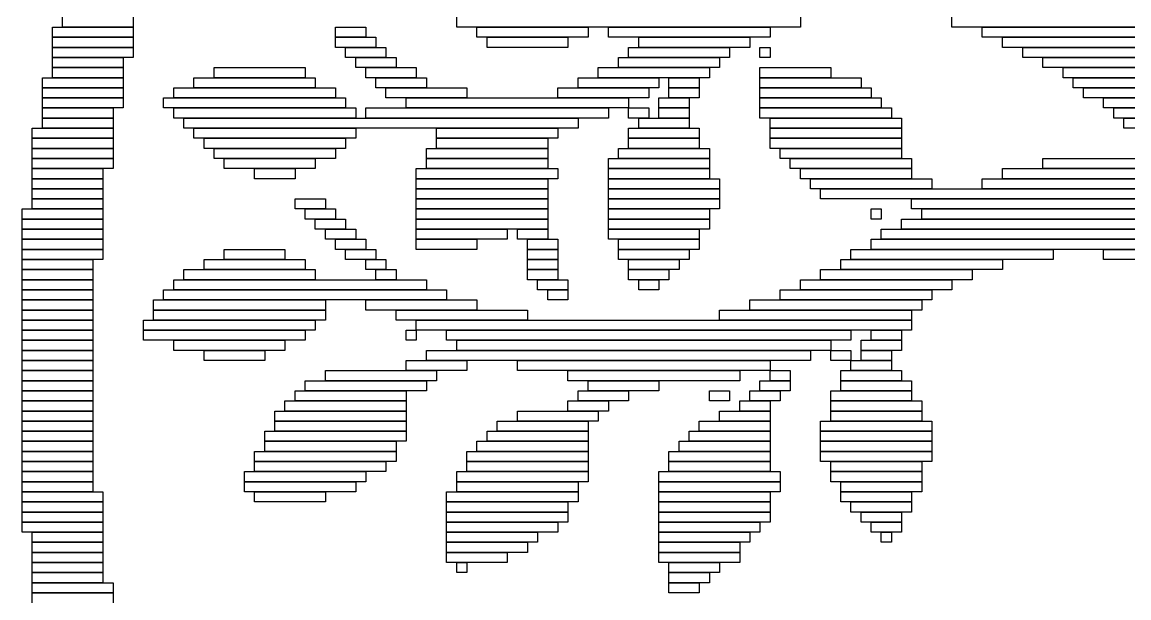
# Model space of a CAD drawing. Extents: x 366 to 657, y 364 to 660.
# Drawn here: x 366 to 475.5, y 490.5 to 547.5 of the extents above; entities that cross this region are included whole.
import ezdxf

# ---------------------------------------------------------------- set-up
doc = ezdxf.new("R2010")
doc.units = 0

msp = doc.modelspace()

# ---------------------------------------------------------------- linework, layer by layer
for p, q in [((370, 547), (370, 548)), ((377, 548), (377, 547)), ((409, 547), (409, 548)), ((443, 548), (443, 547)), ((458, 547), (458, 548)), ((369, 547), (377, 547)), ((369, 546), (369, 547)), ((377, 547), (370, 547)), ((377, 547), (377, 546)), ((397, 547), (400, 547)), ((397, 546), (397, 547)), ((400, 547), (400, 546)), ((443, 547), (409, 547)), ((411, 547), (422, 547)), ((411, 546), (411, 547)), ((422, 547), (422, 546)), ((424, 547), (440, 547)), ((424, 546), (424, 547)), ((440, 547), (440, 546)), ((478, 547), (458, 547)), ((461, 547), (479, 547)), ((461, 546), (461, 547)), ((377, 546), (369, 546)), ((369, 546), (377, 546)), ((369, 545), (369, 546)), ((377, 546), (377, 545)), ((400, 546), (397, 546)), ((397, 546), (401, 546)), ((397, 545), (397, 546)), ((401, 546), (401, 545)), ((422, 546), (411, 546)), ((412, 546), (420, 546)), ((412, 545), (412, 546)), ((420, 546), (420, 545)), ((440, 546), (424, 546)), ((427, 546), (438, 546)), ((427, 545), (427, 546)), ((438, 546), (438, 545)), ((479, 546), (461, 546)), ((463, 546), (480, 546)), ((463, 545), (463, 546)), ((377, 545), (369, 545)), ((369, 545), (377, 545)), ((369, 544), (369, 545)), ((377, 545), (377, 544)), ((401, 545), (397, 545)), ((398, 545), (402, 545)), ((398, 544), (398, 545)), ((402, 545), (402, 544)), ((420, 545), (412, 545)), ((426, 545), (436, 545)), ((426, 544), (426, 545)), ((438, 545), (427, 545)), ((436, 545), (436, 544)), ((439, 545), (440, 545)), ((439, 544), (439, 545)), ((440, 545), (440, 544)), ((480, 545), (463, 545)), ((465, 545), (485, 545)), ((465, 544), (465, 545)), ((377, 544), (369, 544)), ((369, 544), (376, 544)), ((369, 543), (369, 544)), ((376, 544), (376, 543)), ((402, 544), (398, 544)), ((399, 544), (403, 544)), ((399, 543), (399, 544)), ((403, 544), (403, 543)), ((425, 544), (435, 544)), ((425, 543), (425, 544)), ((436, 544), (426, 544)), ((435, 544), (435, 543)), ((440, 544), (439, 544)), ((485, 544), (465, 544)), ((467, 544), (485, 544)), ((467, 543), (467, 544)), ((376, 543), (369, 543)), ((369, 543), (376, 543)), ((369, 542), (369, 543)), ((376, 543), (376, 542)), ((385, 543), (394, 543)), ((385, 542), (385, 543)), ((394, 543), (394, 542)), ((403, 543), (399, 543)), ((400, 543), (405, 543)), ((400, 542), (400, 543)), ((405, 543), (405, 542)), ((423, 543), (434, 543)), ((423, 542), (423, 543)), ((435, 543), (425, 543)), ((434, 543), (434, 542)), ((439, 543), (446, 543)), ((439, 542), (439, 543)), ((446, 543), (446, 542)), ((485, 543), (467, 543)), ((469, 543), (485, 543)), ((469, 542), (469, 543)), ((368, 542), (376, 542)), ((368, 541), (368, 542)), ((376, 541), (368, 541)), ((368, 541), (376, 541)), ((368, 540), (368, 541)), ((376, 542), (369, 542)), ((376, 542), (376, 541)), ((376, 541), (376, 540)), ((381, 541), (397, 541)), ((381, 540), (381, 541)), ((383, 542), (395, 542)), ((383, 541), (383, 542)), ((395, 541), (383, 541)), ((394, 542), (385, 542)), ((395, 542), (395, 541)), ((397, 541), (397, 540)), ((405, 542), (400, 542)), ((401, 542), (406, 542)), ((401, 541), (401, 542)), ((406, 541), (401, 541)), ((402, 541), (410, 541)), ((402, 540), (402, 541)), ((406, 542), (406, 541)), ((410, 541), (410, 540)), ((419, 541), (428, 541)), ((419, 540), (419, 541)), ((421, 542), (429, 542)), ((421, 541), (421, 542)), ((429, 541), (421, 541)), ((434, 542), (423, 542)), ((428, 541), (428, 540)), ((429, 542), (429, 541)), ((430, 542), (433, 542)), ((430, 541), (430, 542)), ((433, 541), (430, 541)), ((430, 541), (433, 541)), ((430, 540), (430, 541)), ((433, 542), (433, 541)), ((433, 541), (433, 540)), ((446, 542), (439, 542)), ((439, 542), (449, 542)), ((439, 541), (439, 542)), ((449, 541), (439, 541)), ((439, 541), (450, 541)), ((439, 540), (439, 541)), ((449, 542), (449, 541)), ((450, 541), (450, 540)), ((485, 542), (469, 542)), ((470, 542), (486, 542)), ((470, 541), (470, 542)), ((486, 541), (470, 541)), ((471, 541), (487, 541)), ((471, 540), (471, 541)), ((376, 540), (368, 540)), ((368, 540), (376, 540)), ((368, 539), (368, 540)), ((376, 540), (376, 539)), ((380, 540), (398, 540)), ((380, 539), (380, 540)), ((397, 540), (381, 540)), ((398, 540), (398, 539)), ((410, 540), (402, 540)), ((404, 540), (426, 540)), ((404, 539), (404, 540)), ((428, 540), (419, 540)), ((426, 540), (426, 539)), ((429, 540), (432, 540)), ((429, 539), (429, 540)), ((433, 540), (430, 540)), ((432, 540), (432, 539)), ((450, 540), (439, 540)), ((439, 540), (451, 540)), ((439, 539), (439, 540)), ((451, 540), (451, 539)), ((487, 540), (471, 540)), ((473, 540), (488, 540)), ((473, 539), (473, 540)), ((376, 539), (368, 539)), ((368, 539), (375, 539)), ((368, 538), (368, 539)), ((375, 539), (375, 538)), ((398, 539), (380, 539)), ((381, 539), (399, 539)), ((381, 538), (381, 539)), ((399, 539), (399, 538)), ((400, 539), (424, 539)), ((400, 538), (400, 539)), ((426, 539), (404, 539)), ((424, 539), (424, 538)), ((426, 539), (428, 539)), ((426, 538), (426, 539)), ((428, 539), (428, 538)), ((432, 539), (429, 539)), ((429, 539), (432, 539)), ((429, 538), (429, 539)), ((432, 539), (432, 538)), ((451, 539), (439, 539)), ((439, 539), (452, 539)), ((439, 538), (439, 539)), ((452, 539), (452, 538)), ((488, 539), (473, 539)), ((474, 539), (489, 539)), ((474, 538), (474, 539)), ((375, 538), (368, 538)), ((368, 538), (375, 538)), ((368, 537), (368, 538)), ((375, 538), (375, 537)), ((399, 538), (381, 538)), ((382, 538), (421, 538)), ((382, 537), (382, 538)), ((424, 538), (400, 538)), ((421, 538), (421, 537)), ((428, 538), (426, 538)), ((427, 538), (432, 538)), ((427, 537), (427, 538)), ((432, 538), (429, 538)), ((432, 538), (432, 537)), ((452, 538), (439, 538)), ((440, 538), (453, 538)), ((440, 537), (440, 538)), ((453, 538), (453, 537)), ((489, 538), (474, 538)), ((475, 538), (490, 538)), ((475, 537), (475, 538)), ((367, 537), (375, 537)), ((367, 536), (367, 537)), ((375, 537), (368, 537)), ((375, 537), (375, 536)), ((421, 537), (382, 537)), ((383, 537), (399, 537)), ((383, 536), (383, 537)), ((399, 537), (399, 536)), ((407, 537), (419, 537)), ((407, 536), (407, 537)), ((419, 537), (419, 536)), ((426, 537), (433, 537)), ((426, 536), (426, 537)), ((432, 537), (427, 537)), ((433, 537), (433, 536)), ((453, 537), (440, 537)), ((440, 537), (453, 537)), ((440, 536), (440, 537)), ((453, 537), (453, 536)), ((490, 537), (475, 537)), ((375, 536), (367, 536)), ((367, 536), (375, 536)), ((367, 535), (367, 536)), ((375, 536), (375, 535)), ((399, 536), (383, 536)), ((384, 536), (398, 536)), ((384, 535), (384, 536)), ((398, 536), (398, 535)), ((419, 536), (407, 536)), ((407, 536), (418, 536)), ((407, 535), (407, 536)), ((418, 536), (418, 535)), ((433, 536), (426, 536)), ((426, 536), (433, 536)), ((426, 535), (426, 536)), ((433, 536), (433, 535)), ((453, 536), (440, 536)), ((440, 536), (453, 536)), ((440, 535), (440, 536)), ((453, 536), (453, 535)), ((375, 535), (367, 535)), ((367, 535), (375, 535)), ((367, 534), (367, 535)), ((375, 535), (375, 534)), ((398, 535), (384, 535)), ((385, 535), (397, 535)), ((385, 534), (385, 535)), ((397, 535), (397, 534)), ((406, 535), (418, 535)), ((406, 534), (406, 535)), ((418, 535), (407, 535)), ((418, 535), (418, 534)), ((425, 535), (434, 535)), ((425, 534), (425, 535)), ((433, 535), (426, 535)), ((434, 535), (434, 534)), ((453, 535), (440, 535)), ((441, 535), (453, 535)), ((441, 534), (441, 535)), ((453, 535), (453, 534)), ((375, 534), (367, 534)), ((367, 534), (375, 534)), ((367, 533), (367, 534)), ((375, 534), (375, 533)), ((397, 534), (385, 534)), ((386, 534), (395, 534)), ((386, 533), (386, 534)), ((395, 534), (395, 533)), ((418, 534), (406, 534)), ((406, 534), (418, 534)), ((406, 533), (406, 534)), ((418, 534), (418, 533)), ((424, 534), (434, 534)), ((424, 533), (424, 534)), ((434, 534), (425, 534)), ((434, 534), (434, 533)), ((453, 534), (441, 534)), ((442, 534), (454, 534)), ((442, 533), (442, 534)), ((454, 534), (454, 533)), ((467, 534), (495, 534)), ((467, 533), (467, 534)), ((375, 533), (367, 533)), ((367, 533), (374, 533)), ((367, 532), (367, 533)), ((374, 533), (374, 532)), ((395, 533), (386, 533)), ((389, 533), (393, 533)), ((389, 532), (389, 533)), ((393, 533), (393, 532)), ((405, 533), (419, 533)), ((405, 532), (405, 533)), ((418, 533), (406, 533)), ((419, 533), (419, 532)), ((434, 533), (424, 533)), ((424, 533), (434, 533)), ((424, 532), (424, 533)), ((434, 533), (434, 532)), ((454, 533), (442, 533)), ((443, 533), (454, 533)), ((443, 532), (443, 533)), ((454, 533), (454, 532)), ((463, 533), (496, 533)), ((463, 532), (463, 533)), ((495, 533), (467, 533)), ((374, 532), (367, 532)), ((367, 532), (374, 532)), ((367, 531), (367, 532)), ((374, 532), (374, 531)), ((393, 532), (389, 532)), ((419, 532), (405, 532)), ((405, 532), (418, 532)), ((405, 531), (405, 532)), ((418, 532), (418, 531)), ((434, 532), (424, 532)), ((424, 532), (435, 532)), ((424, 531), (424, 532)), ((435, 532), (435, 531)), ((454, 532), (443, 532)), ((444, 532), (456, 532)), ((444, 531), (444, 532)), ((456, 532), (456, 531)), ((461, 532), (497, 532)), ((461, 531), (461, 532)), ((496, 532), (463, 532)), ((374, 531), (367, 531)), ((367, 531), (374, 531)), ((367, 530), (367, 531)), ((374, 530), (367, 530)), ((367, 530), (374, 530)), ((367, 529), (367, 530)), ((374, 531), (374, 530)), ((374, 530), (374, 529)), ((393, 530), (396, 530)), ((393, 529), (393, 530)), ((396, 530), (396, 529)), ((418, 531), (405, 531)), ((405, 531), (418, 531)), ((405, 530), (405, 531)), ((418, 530), (405, 530)), ((405, 530), (418, 530)), ((405, 529), (405, 530)), ((418, 531), (418, 530)), ((418, 530), (418, 529)), ((435, 531), (424, 531)), ((424, 531), (435, 531)), ((424, 530), (424, 531)), ((435, 530), (424, 530)), ((424, 530), (435, 530)), ((424, 529), (424, 530)), ((435, 531), (435, 530)), ((435, 530), (435, 529)), ((456, 531), (444, 531)), ((445, 531), (498, 531)), ((445, 530), (445, 531)), ((498, 530), (445, 530)), ((454, 530), (498, 530)), ((454, 529), (454, 530)), ((497, 531), (461, 531)), ((366, 529), (374, 529)), ((366, 528), (366, 529)), ((374, 529), (367, 529)), ((374, 529), (374, 528)), ((396, 529), (393, 529)), ((394, 529), (397, 529)), ((394, 528), (394, 529)), ((397, 529), (397, 528)), ((418, 529), (405, 529)), ((405, 529), (418, 529)), ((405, 528), (405, 529)), ((418, 529), (418, 528)), ((435, 529), (424, 529)), ((424, 529), (434, 529)), ((424, 528), (424, 529)), ((434, 529), (434, 528)), ((450, 529), (451, 529)), ((450, 528), (450, 529)), ((451, 529), (451, 528)), ((498, 529), (454, 529)), ((455, 529), (499, 529)), ((455, 528), (455, 529)), ((374, 528), (366, 528)), ((366, 528), (374, 528)), ((366, 527), (366, 528)), ((374, 528), (374, 527)), ((397, 528), (394, 528)), ((395, 528), (398, 528)), ((395, 527), (395, 528)), ((398, 528), (398, 527)), ((418, 528), (405, 528)), ((405, 528), (418, 528)), ((405, 527), (405, 528)), ((418, 528), (418, 527)), ((434, 528), (424, 528)), ((424, 528), (434, 528)), ((424, 527), (424, 528)), ((434, 528), (434, 527)), ((451, 528), (450, 528)), ((453, 528), (500, 528)), ((453, 527), (453, 528)), ((499, 528), (455, 528)), ((374, 527), (366, 527)), ((366, 527), (374, 527)), ((366, 526), (366, 527)), ((374, 527), (374, 526)), ((398, 527), (395, 527)), ((396, 527), (399, 527)), ((396, 526), (396, 527)), ((399, 527), (399, 526)), ((418, 527), (405, 527)), ((405, 527), (414, 527)), ((405, 526), (405, 527)), ((414, 527), (414, 526)), ((415, 527), (418, 527)), ((415, 526), (415, 527)), ((418, 527), (418, 526)), ((434, 527), (424, 527)), ((424, 527), (433, 527)), ((424, 526), (424, 527)), ((433, 527), (433, 526)), ((451, 527), (501, 527)), ((451, 526), (451, 527)), ((500, 527), (453, 527)), ((374, 526), (366, 526)), ((366, 526), (374, 526)), ((366, 525), (366, 526)), ((374, 526), (374, 525)), ((399, 526), (396, 526)), ((397, 526), (400, 526)), ((397, 525), (397, 526)), ((400, 526), (400, 525)), ((414, 526), (405, 526)), ((405, 526), (411, 526)), ((405, 525), (405, 526)), ((411, 526), (411, 525)), ((418, 526), (415, 526)), ((416, 526), (419, 526)), ((416, 525), (416, 526)), ((419, 526), (419, 525)), ((433, 526), (424, 526)), ((425, 526), (433, 526)), ((425, 525), (425, 526)), ((433, 526), (433, 525)), ((450, 526), (546, 526)), ((450, 525), (450, 526)), ((501, 526), (451, 526)), ((374, 525), (366, 525)), ((366, 525), (374, 525)), ((366, 524), (366, 525)), ((374, 525), (374, 524)), ((386, 525), (392, 525)), ((386, 524), (386, 525)), ((392, 525), (392, 524)), ((400, 525), (397, 525)), ((398, 525), (401, 525)), ((398, 524), (398, 525)), ((401, 525), (401, 524)), ((411, 525), (405, 525)), ((419, 525), (416, 525)), ((416, 525), (419, 525)), ((416, 524), (416, 525)), ((419, 525), (419, 524)), ((433, 525), (425, 525)), ((425, 525), (432, 525)), ((425, 524), (425, 525)), ((432, 525), (432, 524)), ((448, 525), (468, 525)), ((448, 524), (448, 525)), ((546, 525), (450, 525)), ((468, 525), (468, 524)), ((473, 525), (543, 525)), ((473, 524), (473, 525)), ((374, 524), (366, 524)), ((366, 524), (373, 524)), ((366, 523), (366, 524)), ((373, 524), (373, 523)), ((384, 524), (394, 524)), ((384, 523), (384, 524)), ((392, 524), (386, 524)), ((394, 524), (394, 523)), ((401, 524), (398, 524)), ((400, 524), (402, 524)), ((400, 523), (400, 524)), ((402, 524), (402, 523)), ((419, 524), (416, 524)), ((416, 524), (419, 524)), ((416, 523), (416, 524)), ((419, 524), (419, 523)), ((432, 524), (425, 524)), ((426, 524), (431, 524)), ((426, 523), (426, 524)), ((431, 524), (431, 523)), ((447, 524), (463, 524)), ((447, 523), (447, 524)), ((468, 524), (448, 524)), ((463, 524), (463, 523)), ((543, 524), (473, 524)), ((373, 523), (366, 523)), ((366, 523), (373, 523)), ((366, 522), (366, 523)), ((373, 523), (373, 522)), ((382, 523), (395, 523)), ((382, 522), (382, 523)), ((394, 523), (384, 523)), ((395, 523), (395, 522)), ((402, 523), (400, 523)), ((401, 523), (403, 523)), ((401, 522), (401, 523)), ((403, 523), (403, 522)), ((419, 523), (416, 523)), ((416, 523), (419, 523)), ((416, 522), (416, 523)), ((419, 523), (419, 522)), ((431, 523), (426, 523)), ((426, 523), (430, 523)), ((426, 522), (426, 523)), ((430, 523), (430, 522)), ((445, 523), (460, 523)), ((445, 522), (445, 523)), ((463, 523), (447, 523)), ((460, 523), (460, 522)), ((373, 522), (366, 522)), ((366, 522), (373, 522)), ((366, 521), (366, 522)), ((373, 522), (373, 521)), ((381, 522), (406, 522)), ((381, 521), (381, 522)), ((395, 522), (382, 522)), ((403, 522), (401, 522)), ((406, 522), (406, 521)), ((419, 522), (416, 522)), ((417, 522), (420, 522)), ((417, 521), (417, 522)), ((420, 522), (420, 521)), ((430, 522), (426, 522)), ((427, 522), (429, 522)), ((427, 521), (427, 522)), ((429, 522), (429, 521)), ((443, 522), (458, 522)), ((443, 521), (443, 522)), ((460, 522), (445, 522)), ((458, 522), (458, 521)), ((373, 521), (366, 521)), ((366, 521), (373, 521)), ((366, 520), (366, 521)), ((373, 521), (373, 520)), ((380, 521), (408, 521)), ((380, 520), (380, 521)), ((406, 521), (381, 521)), ((408, 521), (408, 520)), ((420, 521), (417, 521)), ((418, 521), (420, 521)), ((418, 520), (418, 521)), ((420, 521), (420, 520)), ((429, 521), (427, 521)), ((441, 521), (456, 521)), ((441, 520), (441, 521)), ((458, 521), (443, 521)), ((456, 521), (456, 520)), ((373, 520), (366, 520)), ((366, 520), (373, 520)), ((366, 519), (366, 520)), ((373, 520), (373, 519)), ((379, 520), (396, 520)), ((379, 519), (379, 520)), ((408, 520), (380, 520)), ((396, 520), (396, 519)), ((400, 520), (411, 520)), ((400, 519), (400, 520)), ((411, 520), (411, 519)), ((420, 520), (418, 520)), ((438, 520), (455, 520)), ((438, 519), (438, 520)), ((456, 520), (441, 520)), ((455, 520), (455, 519)), ((373, 519), (366, 519)), ((366, 519), (373, 519)), ((366, 518), (366, 519)), ((373, 518), (366, 518)), ((366, 518), (373, 518)), ((366, 517), (366, 518)), ((373, 519), (373, 518)), ((373, 518), (373, 517)), ((378, 518), (395, 518)), ((378, 517), (378, 518)), ((396, 519), (379, 519)), ((379, 519), (396, 519)), ((379, 518), (379, 519)), ((396, 518), (379, 518)), ((395, 518), (395, 517)), ((396, 519), (396, 518)), ((411, 519), (400, 519)), ((403, 519), (416, 519)), ((403, 518), (403, 519)), ((416, 518), (403, 518)), ((405, 518), (454, 518)), ((405, 517), (405, 518)), ((416, 519), (416, 518)), ((435, 519), (454, 519)), ((435, 518), (435, 519)), ((454, 518), (435, 518)), ((455, 519), (438, 519)), ((454, 519), (454, 518)), ((454, 518), (454, 517)), ((373, 517), (366, 517)), ((366, 517), (373, 517)), ((366, 516), (366, 517)), ((373, 517), (373, 516)), ((395, 517), (378, 517)), ((378, 517), (394, 517)), ((378, 516), (378, 517)), ((394, 517), (394, 516)), ((404, 517), (405, 517)), ((404, 516), (404, 517)), ((454, 517), (405, 517)), ((405, 517), (405, 516)), ((408, 517), (448, 517)), ((408, 516), (408, 517)), ((448, 517), (448, 516)), ((450, 517), (453, 517)), ((450, 516), (450, 517)), ((453, 517), (453, 516)), ((373, 516), (366, 516)), ((366, 516), (373, 516)), ((366, 515), (366, 516)), ((373, 516), (373, 515)), ((394, 516), (378, 516)), ((381, 516), (392, 516)), ((381, 515), (381, 516)), ((392, 516), (392, 515)), ((405, 516), (404, 516)), ((448, 516), (408, 516)), ((409, 516), (446, 516)), ((409, 515), (409, 516)), ((446, 516), (446, 515)), ((449, 516), (453, 516)), ((449, 515), (449, 516)), ((453, 516), (450, 516)), ((453, 516), (453, 515)), ((373, 515), (366, 515)), ((366, 515), (373, 515)), ((366, 514), (366, 515)), ((373, 515), (373, 514)), ((392, 515), (381, 515)), ((384, 515), (390, 515)), ((384, 514), (384, 515)), ((390, 515), (390, 514)), ((406, 515), (444, 515)), ((406, 514), (406, 515)), ((446, 515), (409, 515)), ((444, 515), (444, 514)), ((446, 515), (448, 515)), ((446, 514), (446, 515)), ((448, 515), (448, 514)), ((453, 515), (449, 515)), ((449, 515), (452, 515)), ((449, 514), (449, 515)), ((452, 515), (452, 514)), ((373, 514), (366, 514)), ((366, 514), (373, 514)), ((366, 513), (366, 514)), ((373, 514), (373, 513)), ((390, 514), (384, 514)), ((404, 514), (410, 514)), ((404, 513), (404, 514)), ((444, 514), (406, 514)), ((410, 514), (410, 513)), ((415, 514), (440, 514)), ((415, 513), (415, 514)), ((440, 514), (440, 513)), ((448, 514), (446, 514)), ((448, 514), (452, 514)), ((448, 513), (448, 514)), ((452, 514), (449, 514)), ((452, 514), (452, 513)), ((373, 513), (366, 513)), ((366, 513), (373, 513)), ((366, 512), (366, 513)), ((373, 513), (373, 512)), ((396, 513), (407, 513)), ((396, 512), (396, 513)), ((410, 513), (404, 513)), ((407, 513), (407, 512)), ((440, 513), (415, 513)), ((420, 513), (437, 513)), ((420, 512), (420, 513)), ((437, 513), (437, 512)), ((440, 513), (442, 513)), ((440, 512), (440, 513)), ((442, 513), (442, 512)), ((447, 513), (453, 513)), ((447, 512), (447, 513)), ((452, 513), (448, 513)), ((453, 513), (453, 512)), ((373, 512), (366, 512)), ((366, 512), (373, 512)), ((366, 511), (366, 512)), ((373, 512), (373, 511)), ((394, 512), (406, 512)), ((394, 511), (394, 512)), ((407, 512), (396, 512)), ((406, 512), (406, 511)), ((437, 512), (420, 512)), ((422, 512), (429, 512)), ((422, 511), (422, 512)), ((429, 512), (429, 511)), ((439, 512), (442, 512)), ((439, 511), (439, 512)), ((442, 512), (440, 512)), ((442, 512), (442, 511)), ((453, 512), (447, 512)), ((447, 512), (454, 512)), ((447, 511), (447, 512)), ((454, 512), (454, 511)), ((373, 511), (366, 511)), ((366, 511), (373, 511)), ((366, 510), (366, 511)), ((373, 511), (373, 510)), ((393, 511), (404, 511)), ((393, 510), (393, 511)), ((406, 511), (394, 511)), ((404, 511), (404, 510)), ((421, 511), (426, 511)), ((421, 510), (421, 511)), ((429, 511), (422, 511)), ((426, 511), (426, 510)), ((434, 511), (436, 511)), ((434, 510), (434, 511)), ((436, 511), (436, 510)), ((438, 511), (441, 511)), ((438, 510), (438, 511)), ((442, 511), (439, 511)), ((441, 511), (441, 510)), ((446, 511), (454, 511)), ((446, 510), (446, 511)), ((454, 511), (447, 511)), ((454, 511), (454, 510)), ((373, 510), (366, 510)), ((366, 510), (373, 510)), ((366, 509), (366, 510)), ((373, 510), (373, 509)), ((392, 510), (404, 510)), ((392, 509), (392, 510)), ((404, 510), (393, 510)), ((404, 510), (404, 509)), ((420, 510), (424, 510)), ((420, 509), (420, 510)), ((426, 510), (421, 510)), ((424, 510), (424, 509)), ((436, 510), (434, 510)), ((437, 510), (440, 510)), ((437, 509), (437, 510)), ((441, 510), (438, 510)), ((440, 510), (440, 509)), ((454, 510), (446, 510)), ((446, 510), (455, 510)), ((446, 509), (446, 510)), ((455, 510), (455, 509)), ((373, 509), (366, 509)), ((366, 509), (373, 509)), ((366, 508), (366, 509)), ((373, 509), (373, 508)), ((391, 509), (404, 509)), ((391, 508), (391, 509)), ((404, 509), (392, 509)), ((404, 509), (404, 508)), ((415, 509), (423, 509)), ((415, 508), (415, 509)), ((424, 509), (420, 509)), ((423, 509), (423, 508)), ((435, 509), (440, 509)), ((435, 508), (435, 509)), ((440, 509), (437, 509)), ((440, 509), (440, 508)), ((455, 509), (446, 509)), ((446, 509), (455, 509)), ((446, 508), (446, 509)), ((455, 509), (455, 508)), ((373, 508), (366, 508)), ((366, 508), (373, 508)), ((366, 507), (366, 508)), ((373, 507), (366, 507)), ((366, 507), (373, 507)), ((366, 506), (366, 507)), ((373, 508), (373, 507)), ((373, 507), (373, 506)), ((390, 507), (404, 507)), ((390, 506), (390, 507)), ((404, 508), (391, 508)), ((391, 508), (404, 508)), ((391, 507), (391, 508)), ((404, 507), (391, 507)), ((404, 508), (404, 507)), ((404, 507), (404, 506)), ((412, 507), (422, 507)), ((412, 506), (412, 507)), ((413, 508), (422, 508)), ((413, 507), (413, 508)), ((422, 507), (413, 507)), ((423, 508), (415, 508)), ((422, 508), (422, 507)), ((422, 507), (422, 506)), ((432, 507), (440, 507)), ((432, 506), (432, 507)), ((433, 508), (440, 508)), ((433, 507), (433, 508)), ((440, 507), (433, 507)), ((440, 508), (435, 508)), ((440, 508), (440, 507)), ((440, 507), (440, 506)), ((445, 508), (456, 508)), ((445, 507), (445, 508)), ((456, 507), (445, 507)), ((445, 507), (456, 507)), ((445, 506), (445, 507)), ((455, 508), (446, 508)), ((456, 508), (456, 507)), ((456, 507), (456, 506)), ((373, 506), (366, 506)), ((366, 506), (373, 506)), ((366, 505), (366, 506)), ((373, 506), (373, 505)), ((404, 506), (390, 506)), ((390, 506), (403, 506)), ((390, 505), (390, 506)), ((403, 506), (403, 505)), ((411, 506), (422, 506)), ((411, 505), (411, 506)), ((422, 506), (412, 506)), ((422, 506), (422, 505)), ((431, 506), (440, 506)), ((431, 505), (431, 506)), ((440, 506), (432, 506)), ((440, 506), (440, 505)), ((456, 506), (445, 506)), ((445, 506), (456, 506)), ((445, 505), (445, 506)), ((456, 506), (456, 505)), ((373, 505), (366, 505)), ((366, 505), (373, 505)), ((366, 504), (366, 505)), ((373, 505), (373, 504)), ((389, 505), (403, 505)), ((389, 504), (389, 505)), ((403, 505), (390, 505)), ((403, 505), (403, 504)), ((410, 505), (422, 505)), ((410, 504), (410, 505)), ((422, 505), (411, 505)), ((422, 505), (422, 504)), ((430, 505), (440, 505)), ((430, 504), (430, 505)), ((440, 505), (431, 505)), ((440, 505), (440, 504)), ((456, 505), (445, 505)), ((445, 505), (456, 505)), ((445, 504), (445, 505)), ((456, 505), (456, 504)), ((373, 504), (366, 504)), ((366, 504), (373, 504)), ((366, 503), (366, 504)), ((373, 504), (373, 503)), ((403, 504), (389, 504)), ((389, 504), (402, 504)), ((389, 503), (389, 504)), ((402, 504), (402, 503)), ((422, 504), (410, 504)), ((410, 504), (422, 504)), ((410, 503), (410, 504)), ((422, 504), (422, 503)), ((440, 504), (430, 504)), ((430, 504), (440, 504)), ((430, 503), (430, 504)), ((440, 504), (440, 503)), ((456, 504), (445, 504)), ((446, 504), (455, 504)), ((446, 503), (446, 504)), ((455, 504), (455, 503)), ((373, 503), (366, 503)), ((366, 503), (373, 503)), ((366, 502), (366, 503)), ((373, 503), (373, 502)), ((388, 503), (400, 503)), ((388, 502), (388, 503)), ((402, 503), (389, 503)), ((400, 503), (400, 502)), ((409, 503), (422, 503)), ((409, 502), (409, 503)), ((422, 503), (410, 503)), ((422, 503), (422, 502)), ((429, 503), (441, 503)), ((429, 502), (429, 503)), ((440, 503), (430, 503)), ((441, 503), (441, 502)), ((455, 503), (446, 503)), ((446, 503), (455, 503)), ((446, 502), (446, 503)), ((455, 503), (455, 502)), ((373, 502), (366, 502)), ((366, 502), (373, 502)), ((366, 501), (366, 502)), ((373, 502), (373, 501)), ((400, 502), (388, 502)), ((388, 502), (399, 502)), ((388, 501), (388, 502)), ((399, 502), (399, 501)), ((422, 502), (409, 502)), ((409, 502), (421, 502)), ((409, 501), (409, 502)), ((421, 502), (421, 501)), ((441, 502), (429, 502)), ((429, 502), (441, 502)), ((429, 501), (429, 502)), ((441, 502), (441, 501)), ((455, 502), (446, 502)), ((447, 502), (455, 502)), ((447, 501), (447, 502)), ((455, 502), (455, 501)), ((373, 501), (366, 501)), ((366, 501), (374, 501)), ((366, 500), (366, 501)), ((374, 501), (374, 500)), ((399, 501), (388, 501)), ((389, 501), (396, 501)), ((389, 500), (389, 501)), ((396, 501), (396, 500)), ((408, 501), (421, 501)), ((408, 500), (408, 501)), ((421, 501), (409, 501)), ((421, 501), (421, 500)), ((441, 501), (429, 501)), ((429, 501), (440, 501)), ((429, 500), (429, 501)), ((440, 501), (440, 500)), ((455, 501), (447, 501)), ((447, 501), (454, 501)), ((447, 500), (447, 501)), ((454, 501), (454, 500)), ((374, 500), (366, 500)), ((366, 500), (374, 500)), ((366, 499), (366, 500)), ((374, 500), (374, 499)), ((396, 500), (389, 500)), ((421, 500), (408, 500)), ((408, 500), (420, 500)), ((408, 499), (408, 500)), ((420, 500), (420, 499)), ((440, 500), (429, 500)), ((429, 500), (440, 500)), ((429, 499), (429, 500)), ((440, 500), (440, 499)), ((454, 500), (447, 500)), ((448, 500), (454, 500)), ((448, 499), (448, 500)), ((454, 500), (454, 499)), ((374, 499), (366, 499)), ((366, 499), (374, 499)), ((366, 498), (366, 499)), ((374, 499), (374, 498)), ((420, 499), (408, 499)), ((408, 499), (420, 499)), ((408, 498), (408, 499)), ((420, 499), (420, 498)), ((440, 499), (429, 499)), ((429, 499), (440, 499)), ((429, 498), (429, 499)), ((440, 499), (440, 498)), ((454, 499), (448, 499)), ((449, 499), (453, 499)), ((449, 498), (449, 499)), ((453, 499), (453, 498)), ((374, 498), (366, 498)), ((366, 498), (374, 498)), ((366, 497), (366, 498)), ((374, 498), (374, 497)), ((420, 498), (408, 498)), ((408, 498), (419, 498)), ((408, 497), (408, 498)), ((419, 498), (419, 497)), ((440, 498), (429, 498)), ((429, 498), (439, 498)), ((429, 497), (429, 498)), ((439, 498), (439, 497)), ((453, 498), (449, 498)), ((450, 498), (453, 498)), ((450, 497), (450, 498)), ((453, 498), (453, 497)), ((374, 497), (366, 497)), ((367, 497), (374, 497)), ((367, 496), (367, 497)), ((374, 497), (374, 496)), ((419, 497), (408, 497)), ((408, 497), (417, 497)), ((408, 496), (408, 497)), ((417, 497), (417, 496)), ((439, 497), (429, 497)), ((429, 497), (438, 497)), ((429, 496), (429, 497)), ((438, 497), (438, 496)), ((453, 497), (450, 497)), ((451, 497), (452, 497)), ((451, 496), (451, 497)), ((452, 497), (452, 496)), ((374, 496), (367, 496)), ((367, 496), (374, 496)), ((367, 495), (367, 496)), ((374, 495), (367, 495)), ((367, 495), (374, 495)), ((367, 494), (367, 495)), ((374, 496), (374, 495)), ((374, 495), (374, 494)), ((417, 496), (408, 496)), ((408, 496), (416, 496)), ((408, 495), (408, 496)), ((416, 495), (408, 495)), ((408, 495), (414, 495)), ((408, 494), (408, 495)), ((414, 495), (414, 494)), ((416, 496), (416, 495)), ((438, 496), (429, 496)), ((429, 496), (437, 496)), ((429, 495), (429, 496)), ((437, 495), (429, 495)), ((429, 495), (437, 495)), ((429, 494), (429, 495)), ((437, 496), (437, 495)), ((437, 495), (437, 494)), ((452, 496), (451, 496)), ((374, 494), (367, 494)), ((367, 494), (374, 494)), ((367, 493), (367, 494)), ((374, 494), (374, 493)), ((414, 494), (408, 494)), ((409, 494), (410, 494)), ((409, 493), (409, 494)), ((410, 494), (410, 493)), ((437, 494), (429, 494)), ((430, 494), (435, 494)), ((430, 493), (430, 494)), ((435, 494), (435, 493)), ((374, 493), (367, 493)), ((367, 493), (374, 493)), ((367, 492), (367, 493)), ((374, 493), (374, 492)), ((410, 493), (409, 493)), ((435, 493), (430, 493)), ((430, 493), (434, 493)), ((430, 492), (430, 493)), ((434, 493), (434, 492)), ((374, 492), (367, 492)), ((367, 492), (375, 492)), ((367, 491), (367, 492)), ((375, 492), (375, 491)), ((434, 492), (430, 492)), ((430, 492), (433, 492)), ((430, 491), (430, 492)), ((433, 492), (433, 491)), ((375, 491), (367, 491)), ((367, 491), (375, 491)), ((367, 490), (367, 491)), ((375, 491), (375, 490)), ((433, 491), (430, 491))]:
    msp.add_line(p, q)

doc.saveas('drawing.dxf')
